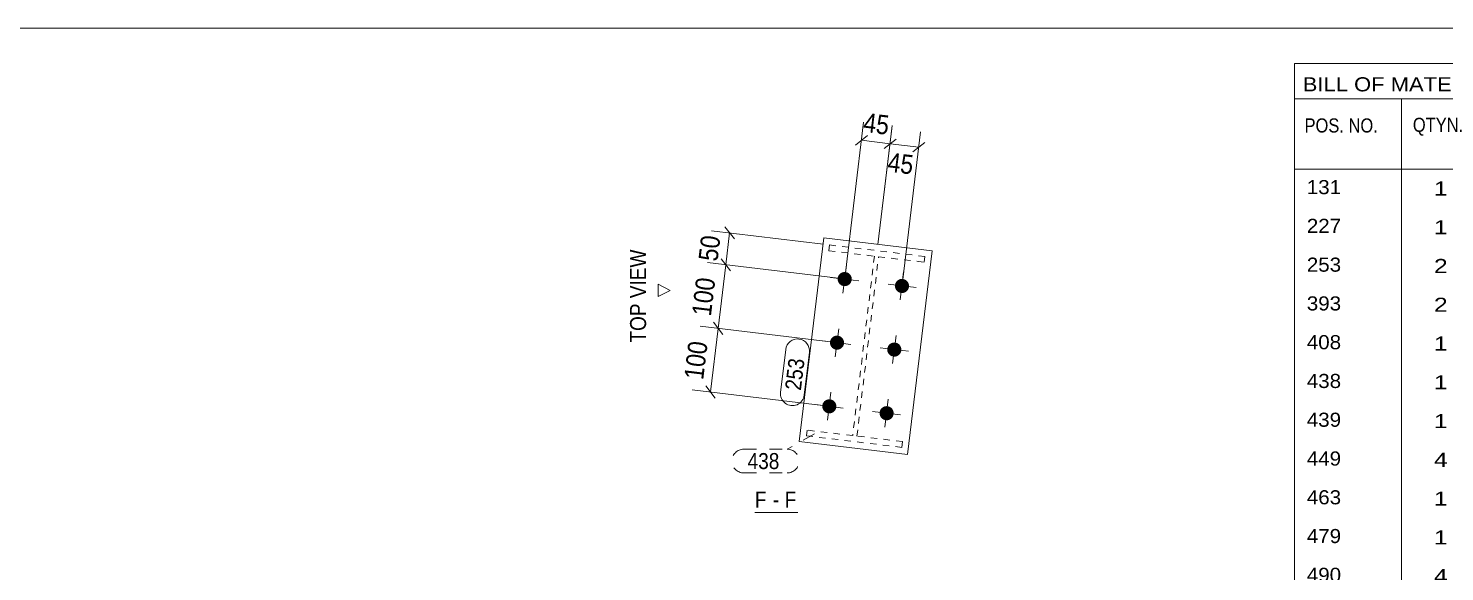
# Model space of a CAD drawing. Header units: millimetres. Extents: x 2 to 579, y 0 to 825.
# Drawn here: x 196.6 to 417.4, y 740.2 to 825 of the extents above; entities that cross this region are included whole.
import ezdxf

# ---------------------------------------------------------------- set-up
doc = ezdxf.new("R2010")
doc.units = ezdxf.units.MM
for name, pattern in [('XKITLINE00', [0]), ('XKITLINE01', [4, 1, -1, 1, -1]), ('XKITLINE02', [4, 2, -2]), ('XKITLINE03', [6, 3, -1, 1, -1])]:
    doc.linetypes.add(name, pattern=pattern)
for name, color, linetype, lineweight in [('Bolt', 3, 'Continuous', 0), ('Dimensions', 7, 'Continuous', 0), ('DrawingSheet', 5, 'Continuous', 0), ('OtherObjectType', 7, 'Continuous', 0), ('Part', 2, 'Continuous', 0), ('PartMark', 7, 'Continuous', 0)]:
    doc.layers.add(name, color=color, linetype=linetype, lineweight=lineweight)
doc.styles.add('ARIAL', font='ARIAL.TTF')
doc.styles.add('ARIAL_NARROW', font='ARIALN.TTF')

# ---------------------------------------------------------------- blocks, each defined once
blk = doc.blocks.new('*A94')
at = {"layer": 'Bolt'}
for points in [[(322.75, 786.03), (322.75, 786.06), (322.76, 786.08), (322.76, 786.11), (322.77, 786.13), (322.78, 786.16), (322.78, 786.19), (322.79, 786.21), (322.8, 786.24), (322.81, 786.26), (322.82, 786.29), (322.83, 786.31), (322.84, 786.34), (322.85, 786.36), (322.86, 786.39), (322.88, 786.41), (322.89, 786.43), (322.91, 786.46), (322.92, 786.48), (322.93, 786.5), (322.95, 786.52), (322.97, 786.54), (322.98, 786.57), (323, 786.59), (323.02, 786.61), (323.04, 786.63), (323.06, 786.65), (323.08, 786.66), (323.1, 786.68), (323.12, 786.7), (323.14, 786.72), (323.16, 786.74), (323.18, 786.75), (323.2, 786.77), (323.22, 786.78), (323.24, 786.8), (323.27, 786.81), (323.29, 786.83), (323.31, 786.84), (323.34, 786.85), (323.36, 786.86), (323.39, 786.87), (323.41, 786.89), (323.44, 786.9), (323.46, 786.9), (323.49, 786.91), (323.51, 786.92), (323.54, 786.93), (323.57, 786.94), (323.59, 786.94), (323.62, 786.95), (323.64, 786.95), (323.67, 786.96), (323.7, 786.96), (323.73, 786.96), (323.75, 786.97), (323.78, 786.97), (323.81, 786.97), (323.83, 786.97), (323.86, 786.97), (323.89, 786.97), (323.91, 786.97), (323.94, 786.96), (323.97, 786.96), (323.99, 786.96), (324.02, 786.95), (324.05, 786.95), (324.07, 786.94), (324.1, 786.94), (324.13, 786.93), (324.15, 786.92), (324.18, 786.92), (324.2, 786.91), (324.23, 786.9), (324.25, 786.89), (324.28, 786.88), (324.3, 786.87), (324.33, 786.85), (324.35, 786.84), (324.38, 786.83), (324.4, 786.81), (324.42, 786.8), (324.44, 786.79), (324.47, 786.77), (324.49, 786.76), (324.51, 786.74), (324.53, 786.72), (324.55, 786.7), (324.57, 786.69), (324.59, 786.67), (324.61, 786.65), (324.63, 786.63), (324.65, 786.61), (324.67, 786.59), (324.68, 786.57), (324.7, 786.55), (324.72, 786.53), (324.73, 786.51), (324.75, 786.48), (324.76, 786.46), (324.78, 786.44), (324.79, 786.41), (324.8, 786.39), (324.82, 786.37), (324.83, 786.34), (324.84, 786.32), (324.85, 786.29), (324.86, 786.27), (324.87, 786.24), (324.88, 786.22), (324.89, 786.19), (324.9, 786.17), (324.9, 786.14), (324.91, 786.11), (324.91, 786.09), (324.92, 786.06), (324.92, 786.03), (324.93, 786.01), (324.93, 785.98), (324.93, 785.95), (324.93, 785.93), (324.94, 785.9), (324.94, 785.87), (324.94, 785.85), (324.93, 785.82), (324.93, 785.79), (324.93, 785.77), (324.93, 785.74), (324.92, 785.71), (324.92, 785.68), (324.92, 785.66), (324.91, 785.63), (324.9, 785.61), (324.9, 785.58), (324.89, 785.55), (324.88, 785.53), (324.87, 785.5), (324.86, 785.48), (324.85, 785.45), (324.84, 785.43), (324.83, 785.4), (324.82, 785.38), (324.81, 785.35), (324.79, 785.33), (324.78, 785.31), (324.77, 785.28), (324.75, 785.26), (324.74, 785.24), (324.72, 785.22), (324.7, 785.2), (324.69, 785.17), (324.67, 785.15), (324.65, 785.13), (324.63, 785.11), (324.62, 785.09), (324.6, 785.08), (324.58, 785.06), (324.56, 785.04), (324.54, 785.02), (324.51, 785), (324.49, 784.99), (324.47, 784.97), (324.45, 784.96), (324.43, 784.94), (324.4, 784.93), (324.38, 784.91), (324.36, 784.9), (324.33, 784.89), (324.31, 784.88), (324.28, 784.87), (324.26, 784.85), (324.23, 784.84), (324.21, 784.84), (324.18, 784.83), (324.16, 784.82), (324.13, 784.81), (324.11, 784.8), (324.08, 784.8), (324.05, 784.79), (324.03, 784.79), (324, 784.78), (323.97, 784.78), (323.95, 784.78), (323.92, 784.77), (323.89, 784.77), (323.87, 784.77), (323.84, 784.77), (323.81, 784.77), (323.78, 784.77), (323.76, 784.77), (323.73, 784.77), (323.7, 784.78), (323.68, 784.78), (323.65, 784.79), (323.62, 784.79), (323.6, 784.8), (323.57, 784.8), (323.55, 784.81), (323.52, 784.82), (323.49, 784.82), (323.47, 784.83), (323.44, 784.84), (323.42, 784.85), (323.39, 784.86), (323.37, 784.87), (323.34, 784.89), (323.32, 784.9), (323.3, 784.91), (323.27, 784.92), (323.25, 784.94), (323.23, 784.95), (323.2, 784.97), (323.18, 784.98), (323.16, 785), (323.14, 785.02), (323.12, 785.04), (323.1, 785.05), (323.08, 785.07), (323.06, 785.09), (323.04, 785.11), (323.02, 785.13), (323, 785.15), (322.99, 785.17), (322.97, 785.19), (322.95, 785.21), (322.94, 785.23), (322.92, 785.26), (322.91, 785.28), (322.89, 785.3), (322.88, 785.33), (322.87, 785.35), (322.85, 785.37), (322.84, 785.4), (322.83, 785.42), (322.82, 785.45), (322.81, 785.47), (322.8, 785.5), (322.79, 785.52), (322.78, 785.55), (322.78, 785.57), (322.77, 785.6), (322.76, 785.63), (322.76, 785.65), (322.75, 785.68), (322.75, 785.71), (322.74, 785.73), (322.74, 785.76), (322.74, 785.79), (322.74, 785.81), (322.74, 785.84), (322.74, 785.87), (322.74, 785.89), (322.74, 785.92), (322.74, 785.95), (322.74, 785.97), (322.74, 786)], [(331.68, 784.95), (331.69, 784.98), (331.69, 785), (331.7, 785.03), (331.7, 785.06), (331.71, 785.08), (331.72, 785.11), (331.73, 785.13), (331.73, 785.16), (331.74, 785.19), (331.75, 785.21), (331.76, 785.24), (331.78, 785.26), (331.79, 785.28), (331.8, 785.31), (331.81, 785.33), (331.83, 785.36), (331.84, 785.38), (331.85, 785.4), (331.87, 785.42), (331.89, 785.44), (331.9, 785.47), (331.92, 785.49), (331.94, 785.51), (331.95, 785.53), (331.97, 785.55), (331.99, 785.57), (332.01, 785.59), (332.03, 785.61), (332.05, 785.62), (332.07, 785.64), (332.09, 785.66), (332.11, 785.67), (332.14, 785.69), (332.16, 785.71), (332.18, 785.72), (332.2, 785.73), (332.23, 785.75), (332.25, 785.76), (332.27, 785.77), (332.3, 785.79), (332.32, 785.8), (332.35, 785.81), (332.37, 785.82), (332.4, 785.83), (332.42, 785.84), (332.45, 785.84), (332.47, 785.85), (332.5, 785.86), (332.53, 785.86), (332.55, 785.87), (332.58, 785.88), (332.61, 785.88), (332.63, 785.88), (332.66, 785.89), (332.69, 785.89), (332.71, 785.89), (332.74, 785.89), (332.77, 785.89), (332.8, 785.89), (332.82, 785.89), (332.85, 785.89), (332.88, 785.89), (332.9, 785.88), (332.93, 785.88), (332.96, 785.88), (332.98, 785.87), (333.01, 785.87), (333.04, 785.86), (333.06, 785.85), (333.09, 785.85), (333.11, 785.84), (333.14, 785.83), (333.16, 785.82), (333.19, 785.81), (333.21, 785.8), (333.24, 785.79), (333.26, 785.78), (333.29, 785.76), (333.31, 785.75), (333.33, 785.74), (333.36, 785.72), (333.38, 785.71), (333.4, 785.69), (333.42, 785.68), (333.45, 785.66), (333.47, 785.64), (333.49, 785.63), (333.51, 785.61), (333.53, 785.59), (333.55, 785.57), (333.57, 785.55), (333.58, 785.53), (333.6, 785.51), (333.62, 785.49), (333.64, 785.47), (333.65, 785.45), (333.67, 785.43), (333.68, 785.41), (333.7, 785.38), (333.71, 785.36), (333.73, 785.34), (333.74, 785.31), (333.75, 785.29), (333.76, 785.27), (333.78, 785.24), (333.79, 785.22), (333.8, 785.19), (333.81, 785.17), (333.81, 785.14), (333.82, 785.11), (333.83, 785.09), (333.84, 785.06), (333.84, 785.04), (333.85, 785.01), (333.85, 784.98), (333.86, 784.96), (333.86, 784.93), (333.87, 784.9), (333.87, 784.88), (333.87, 784.85), (333.87, 784.82), (333.87, 784.79), (333.87, 784.77), (333.87, 784.74), (333.87, 784.71), (333.87, 784.69), (333.86, 784.66), (333.86, 784.63), (333.86, 784.61), (333.85, 784.58), (333.85, 784.55), (333.84, 784.53), (333.83, 784.5), (333.82, 784.48), (333.82, 784.45), (333.81, 784.42), (333.8, 784.4), (333.79, 784.37), (333.78, 784.35), (333.77, 784.32), (333.76, 784.3), (333.74, 784.28), (333.73, 784.25), (333.72, 784.23), (333.7, 784.21), (333.69, 784.18), (333.67, 784.16), (333.66, 784.14), (333.64, 784.12), (333.62, 784.1), (333.61, 784.08), (333.59, 784.06), (333.57, 784.04), (333.55, 784.02), (333.53, 784), (333.51, 783.98), (333.49, 783.96), (333.47, 783.94), (333.45, 783.93), (333.43, 783.91), (333.41, 783.89), (333.38, 783.88), (333.36, 783.86), (333.34, 783.85), (333.32, 783.84), (333.29, 783.82), (333.27, 783.81), (333.24, 783.8), (333.22, 783.79), (333.19, 783.78), (333.17, 783.77), (333.14, 783.76), (333.12, 783.75), (333.09, 783.74), (333.07, 783.73), (333.04, 783.73), (333.02, 783.72), (332.99, 783.71), (332.96, 783.71), (332.94, 783.7), (332.91, 783.7), (332.88, 783.7), (332.85, 783.7), (332.83, 783.69), (332.8, 783.69), (332.77, 783.69), (332.75, 783.69), (332.72, 783.69), (332.69, 783.69), (332.67, 783.7), (332.64, 783.7), (332.61, 783.7), (332.59, 783.71), (332.56, 783.71), (332.53, 783.72), (332.51, 783.72), (332.48, 783.73), (332.45, 783.74), (332.43, 783.75), (332.4, 783.76), (332.38, 783.76), (332.35, 783.77), (332.33, 783.79), (332.3, 783.8), (332.28, 783.81), (332.26, 783.82), (332.23, 783.83), (332.21, 783.85), (332.19, 783.86), (332.16, 783.88), (332.14, 783.89), (332.12, 783.91), (332.1, 783.92), (332.08, 783.94), (332.05, 783.96), (332.03, 783.98), (332.01, 783.99), (332, 784.01), (331.98, 784.03), (331.96, 784.05), (331.94, 784.07), (331.92, 784.09), (331.91, 784.11), (331.89, 784.13), (331.87, 784.16), (331.86, 784.18), (331.84, 784.2), (331.83, 784.22), (331.82, 784.25), (331.8, 784.27), (331.79, 784.29), (331.78, 784.32), (331.77, 784.34), (331.76, 784.37), (331.75, 784.39), (331.74, 784.42), (331.73, 784.44), (331.72, 784.47), (331.71, 784.5), (331.7, 784.52), (331.7, 784.55), (331.69, 784.57), (331.69, 784.6), (331.68, 784.63), (331.68, 784.65), (331.68, 784.68), (331.67, 784.71), (331.67, 784.74), (331.67, 784.76), (331.67, 784.79), (331.67, 784.82), (331.67, 784.84), (331.67, 784.87), (331.68, 784.9), (331.68, 784.92)], [(321.55, 776.1), (321.55, 776.13), (321.56, 776.15), (321.56, 776.18), (321.57, 776.21), (321.58, 776.23), (321.58, 776.26), (321.59, 776.28), (321.6, 776.31), (321.61, 776.34), (321.62, 776.36), (321.63, 776.39), (321.64, 776.41), (321.65, 776.43), (321.67, 776.46), (321.68, 776.48), (321.69, 776.5), (321.71, 776.53), (321.72, 776.55), (321.74, 776.57), (321.75, 776.59), (321.77, 776.62), (321.79, 776.64), (321.8, 776.66), (321.82, 776.68), (321.84, 776.7), (321.86, 776.72), (321.88, 776.74), (321.9, 776.76), (321.92, 776.77), (321.94, 776.79), (321.96, 776.81), (321.98, 776.82), (322, 776.84), (322.02, 776.85), (322.05, 776.87), (322.07, 776.88), (322.09, 776.9), (322.12, 776.91), (322.14, 776.92), (322.17, 776.94), (322.19, 776.95), (322.21, 776.96), (322.24, 776.97), (322.26, 776.98), (322.29, 776.99), (322.32, 776.99), (322.34, 777), (322.37, 777.01), (322.39, 777.01), (322.42, 777.02), (322.45, 777.03), (322.47, 777.03), (322.5, 777.03), (322.53, 777.04), (322.55, 777.04), (322.58, 777.04), (322.61, 777.04), (322.64, 777.04), (322.66, 777.04), (322.69, 777.04), (322.72, 777.04), (322.74, 777.04), (322.77, 777.03), (322.8, 777.03), (322.82, 777.03), (322.85, 777.02), (322.88, 777.02), (322.9, 777.01), (322.93, 777), (322.95, 777), (322.98, 776.99), (323.01, 776.98), (323.03, 776.97), (323.06, 776.96), (323.08, 776.95), (323.11, 776.94), (323.13, 776.93), (323.15, 776.91), (323.18, 776.9), (323.2, 776.89), (323.22, 776.87), (323.25, 776.86), (323.27, 776.84), (323.29, 776.83), (323.31, 776.81), (323.33, 776.79), (323.35, 776.78), (323.37, 776.76), (323.39, 776.74), (323.41, 776.72), (323.43, 776.7), (323.45, 776.68), (323.47, 776.66), (323.49, 776.64), (323.5, 776.62), (323.52, 776.6), (323.54, 776.58), (323.55, 776.56), (323.57, 776.53), (323.58, 776.51), (323.59, 776.49), (323.61, 776.46), (323.62, 776.44), (323.63, 776.41), (323.64, 776.39), (323.65, 776.37), (323.66, 776.34), (323.67, 776.32), (323.68, 776.29), (323.69, 776.26), (323.7, 776.24), (323.7, 776.21), (323.71, 776.19), (323.72, 776.16), (323.72, 776.13), (323.73, 776.11), (323.73, 776.08), (323.73, 776.05), (323.74, 776.03), (323.74, 776), (323.74, 775.97), (323.74, 775.94), (323.74, 775.92), (323.74, 775.89), (323.74, 775.86), (323.73, 775.84), (323.73, 775.81), (323.73, 775.78), (323.72, 775.76), (323.72, 775.73), (323.71, 775.7), (323.71, 775.68), (323.7, 775.65), (323.69, 775.63), (323.68, 775.6), (323.67, 775.57), (323.67, 775.55), (323.66, 775.52), (323.64, 775.5), (323.63, 775.47), (323.62, 775.45), (323.61, 775.43), (323.6, 775.4), (323.58, 775.38), (323.57, 775.36), (323.55, 775.33), (323.54, 775.31), (323.52, 775.29), (323.51, 775.27), (323.49, 775.25), (323.47, 775.23), (323.46, 775.21), (323.44, 775.19), (323.42, 775.17), (323.4, 775.15), (323.38, 775.13), (323.36, 775.11), (323.34, 775.09), (323.32, 775.08), (323.3, 775.06), (323.27, 775.04), (323.25, 775.03), (323.23, 775.01), (323.21, 775), (323.18, 774.99), (323.16, 774.97), (323.14, 774.96), (323.11, 774.95), (323.09, 774.94), (323.06, 774.93), (323.04, 774.92), (323.01, 774.91), (322.99, 774.9), (322.96, 774.89), (322.93, 774.88), (322.91, 774.88), (322.88, 774.87), (322.86, 774.86), (322.83, 774.86), (322.8, 774.85), (322.78, 774.85), (322.75, 774.85), (322.72, 774.85), (322.7, 774.84), (322.67, 774.84), (322.64, 774.84), (322.61, 774.84), (322.59, 774.84), (322.56, 774.84), (322.53, 774.85), (322.51, 774.85), (322.48, 774.85), (322.45, 774.86), (322.43, 774.86), (322.4, 774.87), (322.37, 774.87), (322.35, 774.88), (322.32, 774.89), (322.3, 774.9), (322.27, 774.91), (322.25, 774.91), (322.22, 774.92), (322.2, 774.94), (322.17, 774.95), (322.15, 774.96), (322.12, 774.97), (322.1, 774.98), (322.08, 775), (322.05, 775.01), (322.03, 775.03), (322.01, 775.04), (321.99, 775.06), (321.96, 775.07), (321.94, 775.09), (321.92, 775.11), (321.9, 775.12), (321.88, 775.14), (321.86, 775.16), (321.84, 775.18), (321.83, 775.2), (321.81, 775.22), (321.79, 775.24), (321.77, 775.26), (321.76, 775.28), (321.74, 775.31), (321.73, 775.33), (321.71, 775.35), (321.7, 775.37), (321.68, 775.4), (321.67, 775.42), (321.66, 775.44), (321.65, 775.47), (321.63, 775.49), (321.62, 775.52), (321.61, 775.54), (321.6, 775.57), (321.59, 775.59), (321.59, 775.62), (321.58, 775.65), (321.57, 775.67), (321.57, 775.7), (321.56, 775.72), (321.55, 775.75), (321.55, 775.78), (321.55, 775.8), (321.54, 775.83), (321.54, 775.86), (321.54, 775.89), (321.54, 775.91), (321.54, 775.94), (321.54, 775.97), (321.54, 775.99), (321.54, 776.02), (321.54, 776.05), (321.55, 776.07)], [(330.48, 775.02), (330.49, 775.05), (330.49, 775.08), (330.5, 775.1), (330.51, 775.13), (330.51, 775.15), (330.52, 775.18), (330.53, 775.21), (330.54, 775.23), (330.55, 775.26), (330.56, 775.28), (330.57, 775.31), (330.58, 775.33), (330.59, 775.36), (330.6, 775.38), (330.61, 775.4), (330.63, 775.43), (330.64, 775.45), (330.66, 775.47), (330.67, 775.5), (330.69, 775.52), (330.7, 775.54), (330.72, 775.56), (330.74, 775.58), (330.76, 775.6), (330.77, 775.62), (330.79, 775.64), (330.81, 775.66), (330.83, 775.68), (330.85, 775.7), (330.87, 775.71), (330.89, 775.73), (330.92, 775.75), (330.94, 775.76), (330.96, 775.78), (330.98, 775.79), (331.01, 775.81), (331.03, 775.82), (331.05, 775.83), (331.08, 775.85), (331.1, 775.86), (331.13, 775.87), (331.15, 775.88), (331.17, 775.89), (331.2, 775.9), (331.23, 775.91), (331.25, 775.92), (331.28, 775.92), (331.3, 775.93), (331.33, 775.94), (331.36, 775.94), (331.38, 775.95), (331.41, 775.95), (331.44, 775.96), (331.46, 775.96), (331.49, 775.96), (331.52, 775.96), (331.54, 775.96), (331.57, 775.96), (331.6, 775.96), (331.62, 775.96), (331.65, 775.96), (331.68, 775.96), (331.71, 775.96), (331.73, 775.95), (331.76, 775.95), (331.79, 775.94), (331.81, 775.94), (331.84, 775.93), (331.86, 775.92), (331.89, 775.92), (331.92, 775.91), (331.94, 775.9), (331.97, 775.89), (331.99, 775.88), (332.02, 775.87), (332.04, 775.86), (332.07, 775.85), (332.09, 775.84), (332.11, 775.82), (332.14, 775.81), (332.16, 775.79), (332.18, 775.78), (332.2, 775.77), (332.23, 775.75), (332.25, 775.73), (332.27, 775.72), (332.29, 775.7), (332.31, 775.68), (332.33, 775.66), (332.35, 775.64), (332.37, 775.62), (332.39, 775.6), (332.4, 775.58), (332.42, 775.56), (332.44, 775.54), (332.46, 775.52), (332.47, 775.5), (332.49, 775.48), (332.5, 775.45), (332.52, 775.43), (332.53, 775.41), (332.54, 775.39), (332.55, 775.36), (332.57, 775.34), (332.58, 775.31), (332.59, 775.29), (332.6, 775.26), (332.61, 775.24), (332.62, 775.21), (332.63, 775.19), (332.63, 775.16), (332.64, 775.13), (332.65, 775.11), (332.65, 775.08), (332.66, 775.05), (332.66, 775.03), (332.66, 775), (332.67, 774.97), (332.67, 774.95), (332.67, 774.92), (332.67, 774.89), (332.67, 774.87), (332.67, 774.84), (332.67, 774.81), (332.67, 774.79), (332.67, 774.76), (332.67, 774.73), (332.66, 774.71), (332.66, 774.68), (332.65, 774.65), (332.65, 774.63), (332.64, 774.6), (332.63, 774.57), (332.63, 774.55), (332.62, 774.52), (332.61, 774.5), (332.6, 774.47), (332.59, 774.45), (332.58, 774.42), (332.57, 774.4), (332.56, 774.37), (332.54, 774.35), (332.53, 774.32), (332.52, 774.3), (332.5, 774.28), (332.49, 774.26), (332.47, 774.23), (332.46, 774.21), (332.44, 774.19), (332.43, 774.17), (332.41, 774.15), (332.39, 774.13), (332.37, 774.11), (332.35, 774.09), (332.33, 774.07), (332.31, 774.05), (332.29, 774.03), (332.27, 774.02), (332.25, 774), (332.23, 773.98), (332.21, 773.97), (332.19, 773.95), (332.16, 773.94), (332.14, 773.92), (332.12, 773.91), (332.09, 773.9), (332.07, 773.88), (332.05, 773.87), (332.02, 773.86), (332, 773.85), (331.97, 773.84), (331.95, 773.83), (331.92, 773.82), (331.9, 773.81), (331.87, 773.8), (331.84, 773.8), (331.82, 773.79), (331.79, 773.79), (331.76, 773.78), (331.74, 773.78), (331.71, 773.77), (331.68, 773.77), (331.66, 773.77), (331.63, 773.77), (331.6, 773.76), (331.58, 773.76), (331.55, 773.76), (331.52, 773.77), (331.5, 773.77), (331.47, 773.77), (331.44, 773.77), (331.41, 773.78), (331.39, 773.78), (331.36, 773.78), (331.34, 773.79), (331.31, 773.8), (331.28, 773.8), (331.26, 773.81), (331.23, 773.82), (331.21, 773.83), (331.18, 773.84), (331.16, 773.85), (331.13, 773.86), (331.11, 773.87), (331.08, 773.88), (331.06, 773.89), (331.03, 773.91), (331.01, 773.92), (330.99, 773.93), (330.96, 773.95), (330.94, 773.96), (330.92, 773.98), (330.9, 774), (330.88, 774.01), (330.86, 774.03), (330.84, 774.05), (330.82, 774.07), (330.8, 774.08), (330.78, 774.1), (330.76, 774.12), (330.74, 774.14), (330.73, 774.16), (330.71, 774.18), (330.69, 774.21), (330.68, 774.23), (330.66, 774.25), (330.65, 774.27), (330.63, 774.3), (330.62, 774.32), (330.6, 774.34), (330.59, 774.37), (330.58, 774.39), (330.57, 774.42), (330.56, 774.44), (330.55, 774.47), (330.54, 774.49), (330.53, 774.52), (330.52, 774.54), (330.51, 774.57), (330.51, 774.59), (330.5, 774.62), (330.5, 774.65), (330.49, 774.67), (330.49, 774.7), (330.48, 774.73), (330.48, 774.75), (330.48, 774.78), (330.47, 774.81), (330.47, 774.83), (330.47, 774.86), (330.47, 774.89), (330.47, 774.92), (330.48, 774.94), (330.48, 774.97), (330.48, 775)], [(320.35, 766.17), (320.36, 766.2), (320.36, 766.23), (320.37, 766.25), (320.37, 766.28), (320.38, 766.3), (320.39, 766.33), (320.4, 766.36), (320.4, 766.38), (320.41, 766.41), (320.42, 766.43), (320.43, 766.46), (320.44, 766.48), (320.46, 766.51), (320.47, 766.53), (320.48, 766.55), (320.5, 766.58), (320.51, 766.6), (320.52, 766.62), (320.54, 766.64), (320.56, 766.67), (320.57, 766.69), (320.59, 766.71), (320.61, 766.73), (320.62, 766.75), (320.64, 766.77), (320.66, 766.79), (320.68, 766.81), (320.7, 766.83), (320.72, 766.84), (320.74, 766.86), (320.76, 766.88), (320.78, 766.9), (320.8, 766.91), (320.83, 766.93), (320.85, 766.94), (320.87, 766.96), (320.9, 766.97), (320.92, 766.98), (320.94, 767), (320.97, 767.01), (320.99, 767.02), (321.02, 767.03), (321.04, 767.04), (321.07, 767.05), (321.09, 767.06), (321.12, 767.07), (321.14, 767.07), (321.17, 767.08), (321.2, 767.09), (321.22, 767.09), (321.25, 767.1), (321.28, 767.1), (321.3, 767.11), (321.33, 767.11), (321.36, 767.11), (321.38, 767.11), (321.41, 767.11), (321.44, 767.11), (321.46, 767.11), (321.49, 767.11), (321.52, 767.11), (321.55, 767.11), (321.57, 767.11), (321.6, 767.1), (321.63, 767.1), (321.65, 767.09), (321.68, 767.09), (321.71, 767.08), (321.73, 767.07), (321.76, 767.07), (321.78, 767.06), (321.81, 767.05), (321.83, 767.04), (321.86, 767.03), (321.88, 767.02), (321.91, 767.01), (321.93, 767), (321.96, 766.99), (321.98, 766.97), (322, 766.96), (322.03, 766.94), (322.05, 766.93), (322.07, 766.91), (322.09, 766.9), (322.12, 766.88), (322.14, 766.87), (322.16, 766.85), (322.18, 766.83), (322.2, 766.81), (322.22, 766.79), (322.24, 766.77), (322.25, 766.75), (322.27, 766.73), (322.29, 766.71), (322.31, 766.69), (322.32, 766.67), (322.34, 766.65), (322.35, 766.63), (322.37, 766.6), (322.38, 766.58), (322.4, 766.56), (322.41, 766.54), (322.42, 766.51), (322.43, 766.49), (322.45, 766.46), (322.46, 766.44), (322.47, 766.41), (322.48, 766.39), (322.48, 766.36), (322.49, 766.34), (322.5, 766.31), (322.51, 766.28), (322.51, 766.26), (322.52, 766.23), (322.52, 766.2), (322.53, 766.18), (322.53, 766.15), (322.54, 766.12), (322.54, 766.1), (322.54, 766.07), (322.54, 766.04), (322.54, 766.02), (322.54, 765.99), (322.54, 765.96), (322.54, 765.94), (322.54, 765.91), (322.53, 765.88), (322.53, 765.86), (322.52, 765.83), (322.52, 765.8), (322.51, 765.78), (322.51, 765.75), (322.5, 765.72), (322.49, 765.7), (322.49, 765.67), (322.48, 765.65), (322.47, 765.62), (322.46, 765.6), (322.45, 765.57), (322.44, 765.55), (322.42, 765.52), (322.41, 765.5), (322.4, 765.47), (322.39, 765.45), (322.37, 765.43), (322.36, 765.41), (322.34, 765.38), (322.33, 765.36), (322.31, 765.34), (322.29, 765.32), (322.28, 765.3), (322.26, 765.28), (322.24, 765.26), (322.22, 765.24), (322.2, 765.22), (322.18, 765.2), (322.16, 765.18), (322.14, 765.17), (322.12, 765.15), (322.1, 765.13), (322.08, 765.12), (322.05, 765.1), (322.03, 765.09), (322.01, 765.07), (321.99, 765.06), (321.96, 765.05), (321.94, 765.03), (321.91, 765.02), (321.89, 765.01), (321.86, 765), (321.84, 764.99), (321.81, 764.98), (321.79, 764.97), (321.76, 764.96), (321.74, 764.95), (321.71, 764.95), (321.68, 764.94), (321.66, 764.94), (321.63, 764.93), (321.6, 764.93), (321.58, 764.92), (321.55, 764.92), (321.52, 764.92), (321.5, 764.92), (321.47, 764.91), (321.44, 764.91), (321.42, 764.91), (321.39, 764.92), (321.36, 764.92), (321.34, 764.92), (321.31, 764.92), (321.28, 764.93), (321.26, 764.93), (321.23, 764.93), (321.2, 764.94), (321.18, 764.95), (321.15, 764.95), (321.12, 764.96), (321.1, 764.97), (321.07, 764.98), (321.05, 764.99), (321.02, 765), (321, 765.01), (320.97, 765.02), (320.95, 765.03), (320.92, 765.04), (320.9, 765.06), (320.88, 765.07), (320.85, 765.08), (320.83, 765.1), (320.81, 765.11), (320.79, 765.13), (320.77, 765.14), (320.75, 765.16), (320.72, 765.18), (320.7, 765.2), (320.68, 765.22), (320.66, 765.23), (320.65, 765.25), (320.63, 765.27), (320.61, 765.29), (320.59, 765.31), (320.58, 765.33), (320.56, 765.36), (320.54, 765.38), (320.53, 765.4), (320.51, 765.42), (320.5, 765.45), (320.48, 765.47), (320.47, 765.49), (320.46, 765.52), (320.45, 765.54), (320.44, 765.57), (320.43, 765.59), (320.42, 765.62), (320.41, 765.64), (320.4, 765.67), (320.39, 765.69), (320.38, 765.72), (320.37, 765.74), (320.37, 765.77), (320.36, 765.8), (320.36, 765.82), (320.35, 765.85), (320.35, 765.88), (320.35, 765.9), (320.34, 765.93), (320.34, 765.96), (320.34, 765.98), (320.34, 766.01), (320.34, 766.04), (320.34, 766.06), (320.34, 766.09), (320.35, 766.12), (320.35, 766.15)], [(329.29, 765.09), (329.29, 765.12), (329.3, 765.15), (329.3, 765.17), (329.31, 765.2), (329.31, 765.23), (329.32, 765.25), (329.33, 765.28), (329.34, 765.3), (329.35, 765.33), (329.36, 765.35), (329.37, 765.38), (329.38, 765.4), (329.39, 765.43), (329.4, 765.45), (329.42, 765.48), (329.43, 765.5), (329.44, 765.52), (329.46, 765.54), (329.47, 765.57), (329.49, 765.59), (329.51, 765.61), (329.52, 765.63), (329.54, 765.65), (329.56, 765.67), (329.58, 765.69), (329.6, 765.71), (329.62, 765.73), (329.63, 765.75), (329.66, 765.77), (329.68, 765.78), (329.7, 765.8), (329.72, 765.82), (329.74, 765.83), (329.76, 765.85), (329.78, 765.86), (329.81, 765.88), (329.83, 765.89), (329.85, 765.9), (329.88, 765.92), (329.9, 765.93), (329.93, 765.94), (329.95, 765.95), (329.98, 765.96), (330, 765.97), (330.03, 765.98), (330.05, 765.99), (330.08, 766), (330.11, 766), (330.13, 766.01), (330.16, 766.01), (330.18, 766.02), (330.21, 766.02), (330.24, 766.03), (330.27, 766.03), (330.29, 766.03), (330.32, 766.03), (330.35, 766.04), (330.37, 766.04), (330.4, 766.04), (330.43, 766.03), (330.45, 766.03), (330.48, 766.03), (330.51, 766.03), (330.53, 766.02), (330.56, 766.02), (330.59, 766.02), (330.61, 766.01), (330.64, 766), (330.67, 766), (330.69, 765.99), (330.72, 765.98), (330.74, 765.97), (330.77, 765.96), (330.79, 765.95), (330.82, 765.94), (330.84, 765.93), (330.87, 765.92), (330.89, 765.91), (330.92, 765.89), (330.94, 765.88), (330.96, 765.87), (330.98, 765.85), (331.01, 765.84), (331.03, 765.82), (331.05, 765.8), (331.07, 765.79), (331.09, 765.77), (331.11, 765.75), (331.13, 765.73), (331.15, 765.72), (331.17, 765.7), (331.19, 765.68), (331.21, 765.66), (331.22, 765.64), (331.24, 765.62), (331.26, 765.59), (331.27, 765.57), (331.29, 765.55), (331.3, 765.53), (331.32, 765.5), (331.33, 765.48), (331.34, 765.46), (331.36, 765.43), (331.37, 765.41), (331.38, 765.38), (331.39, 765.36), (331.4, 765.33), (331.41, 765.31), (331.42, 765.28), (331.43, 765.26), (331.44, 765.23), (331.44, 765.21), (331.45, 765.18), (331.45, 765.15), (331.46, 765.13), (331.46, 765.1), (331.47, 765.07), (331.47, 765.05), (331.47, 765.02), (331.47, 764.99), (331.48, 764.97), (331.48, 764.94), (331.48, 764.91), (331.47, 764.88), (331.47, 764.86), (331.47, 764.83), (331.47, 764.8), (331.46, 764.78), (331.46, 764.75), (331.46, 764.72), (331.45, 764.7), (331.44, 764.67), (331.44, 764.65), (331.43, 764.62), (331.42, 764.59), (331.41, 764.57), (331.4, 764.54), (331.39, 764.52), (331.38, 764.49), (331.37, 764.47), (331.36, 764.44), (331.35, 764.42), (331.33, 764.4), (331.32, 764.37), (331.31, 764.35), (331.29, 764.33), (331.28, 764.31), (331.26, 764.28), (331.24, 764.26), (331.23, 764.24), (331.21, 764.22), (331.19, 764.2), (331.17, 764.18), (331.16, 764.16), (331.14, 764.14), (331.12, 764.12), (331.1, 764.1), (331.08, 764.09), (331.05, 764.07), (331.03, 764.05), (331.01, 764.04), (330.99, 764.02), (330.97, 764.01), (330.94, 763.99), (330.92, 763.98), (330.9, 763.97), (330.87, 763.95), (330.85, 763.94), (330.82, 763.93), (330.8, 763.92), (330.77, 763.91), (330.75, 763.9), (330.72, 763.89), (330.7, 763.88), (330.67, 763.88), (330.65, 763.87), (330.62, 763.86), (330.59, 763.86), (330.57, 763.85), (330.54, 763.85), (330.51, 763.84), (330.49, 763.84), (330.46, 763.84), (330.43, 763.84), (330.41, 763.84), (330.38, 763.84), (330.35, 763.84), (330.32, 763.84), (330.3, 763.84), (330.27, 763.84), (330.24, 763.84), (330.22, 763.85), (330.19, 763.85), (330.16, 763.86), (330.14, 763.86), (330.11, 763.87), (330.09, 763.88), (330.06, 763.88), (330.03, 763.89), (330.01, 763.9), (329.98, 763.91), (329.96, 763.92), (329.93, 763.93), (329.91, 763.94), (329.88, 763.95), (329.86, 763.96), (329.84, 763.98), (329.81, 763.99), (329.79, 764.01), (329.77, 764.02), (329.74, 764.03), (329.72, 764.05), (329.7, 764.07), (329.68, 764.08), (329.66, 764.1), (329.64, 764.12), (329.62, 764.14), (329.6, 764.16), (329.58, 764.18), (329.56, 764.2), (329.54, 764.22), (329.53, 764.24), (329.51, 764.26), (329.49, 764.28), (329.48, 764.3), (329.46, 764.32), (329.45, 764.35), (329.43, 764.37), (329.42, 764.39), (329.41, 764.41), (329.39, 764.44), (329.38, 764.46), (329.37, 764.49), (329.36, 764.51), (329.35, 764.54), (329.34, 764.56), (329.33, 764.59), (329.32, 764.61), (329.32, 764.64), (329.31, 764.67), (329.3, 764.69), (329.3, 764.72), (329.29, 764.75), (329.29, 764.77), (329.28, 764.8), (329.28, 764.83), (329.28, 764.85), (329.28, 764.88), (329.28, 764.91), (329.28, 764.93), (329.28, 764.96), (329.28, 764.99), (329.28, 765.01), (329.28, 765.04), (329.28, 765.07)]]:
    blk.add_hatch(color=3, dxfattribs=at).paths.add_polyline_path(points, flags=17)
at = {"layer": 'Bolt', "color": 3, "linetype": 'XKITLINE00', "lineweight": 0}
for p, q in [((323.57, 783.69), (324.1, 788.05)), ((332.51, 782.61), (333.03, 786.98)), ((321.65, 786.13), (326.02, 785.61)), ((330.59, 785.06), (334.96, 784.53)), ((322.37, 773.76), (322.9, 778.13)), ((320.45, 776.21), (324.82, 775.68)), ((329.39, 775.13), (333.76, 774.6)), ((331.31, 772.68), (331.84, 777.05)), ((321.18, 763.83), (321.7, 768.2)), ((330.11, 762.75), (330.64, 767.12)), ((319.26, 766.28), (323.62, 765.75)), ((328.19, 765.2), (332.56, 764.67))]:
    blk.add_line(p, q, dxfattribs=at)
blk = doc.blocks.new('*A95')
at = {"layer": 'Part', "color": 7, "linetype": 'XKITLINE01', "lineweight": 0}
for p, q in [((321.46, 791.19), (321.35, 790.3)), ((336.35, 789.4), (321.46, 791.19)), ((321.35, 790.3), (328.47, 789.44)), ((328.47, 789.44), (325.09, 761.44)), ((325.74, 761.37), (329.12, 789.36)), ((329.12, 789.36), (336.24, 788.5)), ((336.24, 788.5), (336.35, 789.4)), ((317.97, 762.3), (317.86, 761.41)), ((325.09, 761.44), (317.97, 762.3)), ((317.86, 761.41), (332.76, 759.61)), ((332.86, 760.51), (325.74, 761.37)), ((332.76, 759.61), (332.86, 760.51))]:
    blk.add_line(p, q, dxfattribs=at)
at = {"layer": 'Part', "color": 7, "linetype": 'XKITLINE03', "lineweight": 0}
blk.add_line((327.11, 775.4), (327.11, 775.4), dxfattribs=at)
blk = doc.blocks.new('*A96')
at = {"layer": 'Part', "color": 2, "linetype": 'XKITLINE00', "lineweight": 0}
for p, q in [((316.75, 760.54), (320.58, 792.31)), ((320.58, 792.31), (337.46, 790.27)), ((333.63, 758.5), (337.46, 790.27)), ((316.75, 760.54), (333.63, 758.5))]:
    blk.add_line(p, q, dxfattribs=at)
blk = doc.blocks.new('*A97')
at = {"layer": 'DrawingSheet', "color": 5, "linetype": 'XKITLINE00', "lineweight": 0}
blk.add_line((579, 825), (5, 825), dxfattribs=at)
blk = doc.blocks.new('*A103')
at = {"layer": 'OtherObjectType', "color": 7, "linetype": 'XKITLINE00', "lineweight": 0}
for p, q in [((393.98, 819.5), (569.98, 819.5)), ((393.98, 819.5), (393.98, 808.5)), ((436.26, 819.42), (436.26, 813.87)), ((494.85, 814), (494.85, 819.5)), ((537.43, 813.96), (537.43, 819.42)), ((569.98, 814), (569.98, 819.5)), ((393.98, 814), (569.98, 814)), ((410.64, 814), (410.64, 803)), ((422.4, 813.98), (422.4, 803.03)), ((454.12, 813.99), (454.13, 803)), ((471.78, 813.98), (471.78, 803)), ((494.85, 813.98), (494.85, 803)), ((521.43, 814), (521.43, 803)), ((552.42, 814), (552.42, 803)), ((569.98, 814), (569.98, 808.5)), ((393.98, 808.5), (393.98, 803)), ((521.45, 808.52), (552.45, 808.52)), ((537.28, 808.52), (537.28, 803)), ((569.98, 808.5), (569.98, 803)), ((393.98, 803), (569.98, 803)), ((393.98, 803), (393.98, 796.95)), ((410.63, 803), (410.63, 796.95)), ((422.44, 802.99), (422.44, 796.95)), ((454.12, 803), (454.11, 796.95)), ((471.79, 803), (471.79, 796.95)), ((494.87, 803), (494.87, 796.95)), ((521.44, 803), (521.44, 796.95)), ((537.33, 802.95), (537.33, 796.95)), ((552.43, 803), (552.43, 796.95)), ((569.98, 803), (569.98, 796.95)), ((393.98, 796.95), (393.98, 790.9)), ((410.63, 796.95), (410.63, 790.9)), ((422.44, 796.94), (422.44, 790.9)), ((454.12, 796.95), (454.11, 790.9)), ((471.79, 796.95), (471.79, 790.9)), ((494.87, 796.95), (494.87, 790.9)), ((521.44, 796.95), (521.44, 790.9)), ((537.33, 796.9), (537.33, 790.9)), ((552.43, 796.95), (552.43, 790.9)), ((569.98, 796.95), (569.98, 790.9)), ((393.98, 790.9), (393.98, 784.85)), ((410.63, 790.9), (410.63, 784.85)), ((422.44, 790.89), (422.44, 784.85)), ((454.12, 790.9), (454.11, 784.85)), ((471.79, 790.9), (471.79, 784.85)), ((494.87, 790.9), (494.87, 784.85)), ((521.44, 790.9), (521.44, 784.85)), ((537.33, 790.85), (537.33, 784.85)), ((552.43, 790.9), (552.43, 784.85)), ((569.98, 790.9), (569.98, 784.85)), ((393.98, 784.85), (393.98, 778.8)), ((410.63, 784.85), (410.63, 778.8)), ((422.44, 784.84), (422.44, 778.8)), ((454.12, 784.85), (454.11, 778.8)), ((471.79, 784.85), (471.79, 778.8)), ((494.87, 784.85), (494.87, 778.8)), ((521.44, 784.85), (521.44, 778.8)), ((537.33, 784.8), (537.33, 778.8)), ((552.43, 784.85), (552.43, 778.8)), ((569.98, 784.85), (569.98, 778.8)), ((393.98, 778.8), (393.98, 772.75)), ((410.63, 778.8), (410.63, 772.75)), ((422.44, 778.79), (422.44, 772.75)), ((454.12, 778.8), (454.11, 772.75)), ((471.79, 778.8), (471.79, 772.75)), ((494.87, 778.8), (494.87, 772.75)), ((521.44, 778.8), (521.44, 772.75)), ((537.33, 778.75), (537.33, 772.75)), ((552.43, 778.8), (552.43, 772.75)), ((569.98, 778.8), (569.98, 772.75)), ((393.98, 772.75), (393.98, 766.7)), ((410.63, 772.75), (410.63, 766.7)), ((422.44, 772.74), (422.44, 766.7)), ((454.12, 772.75), (454.11, 766.7)), ((471.79, 772.75), (471.79, 766.7)), ((494.87, 772.75), (494.87, 766.7)), ((521.44, 772.75), (521.44, 766.7)), ((537.33, 772.7), (537.33, 766.7)), ((552.43, 772.75), (552.43, 766.7)), ((569.98, 772.75), (569.98, 766.7)), ((393.98, 766.7), (393.98, 760.65)), ((410.63, 766.7), (410.63, 760.65)), ((422.44, 766.69), (422.44, 760.65)), ((454.12, 766.7), (454.11, 760.65)), ((471.79, 766.7), (471.79, 760.65)), ((494.87, 766.7), (494.87, 760.65)), ((521.44, 766.7), (521.44, 760.65)), ((537.33, 766.65), (537.33, 760.65)), ((552.43, 766.7), (552.43, 760.65)), ((569.98, 766.7), (569.98, 760.65)), ((393.98, 760.65), (393.98, 754.6)), ((410.63, 760.65), (410.63, 754.6)), ((422.44, 760.64), (422.44, 754.6)), ((454.12, 760.65), (454.11, 754.6)), ((471.79, 760.65), (471.79, 754.6)), ((494.87, 760.65), (494.87, 754.6)), ((521.44, 760.65), (521.44, 754.6)), ((537.33, 760.6), (537.33, 754.6)), ((552.43, 760.65), (552.43, 754.6)), ((569.98, 760.65), (569.98, 754.6)), ((393.98, 754.6), (393.98, 748.55)), ((410.63, 754.6), (410.63, 748.55)), ((422.44, 754.59), (422.44, 748.55)), ((454.12, 754.6), (454.11, 748.55)), ((471.79, 754.6), (471.79, 748.55)), ((494.87, 754.6), (494.87, 748.55)), ((521.44, 754.6), (521.44, 748.55)), ((537.33, 754.55), (537.33, 748.55)), ((552.43, 754.6), (552.43, 748.55)), ((569.98, 754.6), (569.98, 748.55)), ((393.98, 748.55), (393.98, 742.5)), ((410.63, 748.55), (410.63, 742.5)), ((422.44, 748.54), (422.44, 742.5)), ((454.12, 748.55), (454.11, 742.5)), ((471.79, 748.55), (471.79, 742.5)), ((494.87, 748.55), (494.87, 742.5)), ((521.44, 748.55), (521.44, 742.5)), ((537.33, 748.5), (537.33, 742.5)), ((552.43, 748.55), (552.43, 742.5)), ((569.98, 748.55), (569.98, 742.5)), ((393.98, 742.5), (393.98, 736.45)), ((410.63, 742.5), (410.63, 736.45)), ((422.44, 742.49), (422.44, 736.45)), ((454.12, 742.5), (454.11, 736.45)), ((471.79, 742.5), (471.79, 736.45)), ((494.87, 742.5), (494.87, 736.45)), ((521.44, 742.5), (521.44, 736.45)), ((537.33, 742.45), (537.33, 736.45)), ((552.43, 742.5), (552.43, 736.45)), ((569.98, 742.5), (569.98, 736.45)), ((393.98, 736.45), (393.98, 730.4)), ((410.63, 736.45), (410.63, 730.4)), ((422.44, 736.44), (422.44, 730.4)), ((454.12, 736.45), (454.11, 730.4)), ((471.79, 736.45), (471.79, 730.4)), ((494.87, 736.45), (494.87, 730.4)), ((521.44, 736.45), (521.44, 730.4)), ((537.33, 736.4), (537.33, 730.4)), ((552.43, 736.45), (552.43, 730.4)), ((569.98, 736.45), (569.98, 730.4)), ((393.98, 730.4), (393.98, 724.35)), ((410.63, 730.4), (410.63, 724.35)), ((422.44, 730.39), (422.44, 724.35)), ((454.12, 730.4), (454.11, 724.35)), ((471.79, 730.4), (471.79, 724.35)), ((494.87, 730.4), (494.87, 724.35)), ((521.44, 730.4), (521.44, 724.35)), ((537.33, 730.35), (537.33, 724.35)), ((552.43, 730.4), (552.43, 724.35)), ((569.98, 730.4), (569.98, 724.35)), ((393.98, 724.35), (393.98, 718.3)), ((410.63, 724.35), (410.63, 718.3)), ((422.44, 724.34), (422.44, 718.3)), ((454.12, 724.35), (454.11, 718.3)), ((471.79, 724.35), (471.79, 718.3)), ((494.87, 724.35), (494.87, 718.3)), ((521.44, 724.35), (521.44, 718.3)), ((552.43, 724.35), (552.43, 718.3)), ((569.98, 724.35), (569.98, 718.3)), ((537.33, 724.3), (537.33, 718.3)), ((393.98, 718.3), (393.98, 712.25)), ((410.63, 718.3), (410.63, 712.25)), ((422.44, 718.29), (422.44, 712.25)), ((454.12, 718.3), (454.11, 712.25)), ((471.79, 718.3), (471.79, 712.25)), ((494.87, 718.3), (494.87, 712.25)), ((521.44, 718.3), (521.44, 712.25)), ((537.33, 718.25), (537.33, 712.25)), ((552.43, 718.3), (552.43, 712.25)), ((569.98, 718.3), (569.98, 712.25)), ((393.98, 712.25), (569.98, 712.25)), ((393.98, 712.25), (393.98, 706.75)), ((521.44, 712.25), (521.44, 706.75)), ((569.98, 712.25), (569.98, 706.75)), ((393.98, 706.75), (569.98, 706.75))]:
    blk.add_line(p, q, dxfattribs=at)
at = {"layer": 'OtherObjectType', "color": 7, "style": 'ARIAL_NARROW'}
for s, height, width, p in [('BILL OF MATERIALS', 2.2, 1.36, (395.25, 815.16)), ('ASSEMBLY POS.', 2.2, 1.36, (437.3, 815.5)), ('2-C24', 2.2, 1.525501, (470.23, 815.46)), ('No. Required', 2.2, 1.36, (496.39, 815.72)), ('1', 2.2, 1.525501, (521.75, 815.72)), ('POS. NO.', 2.2, 1.02, (538.63, 815.79)), ('131', 2.2, 1.270501, (554.4, 815.69)), ('LENGTH', 2.2, 1.275, (455.54, 810.49)), ('Material', 2.2, 1.445, (476.81, 810.41)), ('POS. NO.', 2.2, 1.02, (395.53, 808.74)), ('QTYN.', 2.2, 1.02, (412.42, 808.84)), ('Profile', 2.2, 1.445, (431.26, 809.25)), ('UNIT', 2.2, 1.445, (502.52, 810.4)), ('weight  (kg)', 1.98, 1.19, (529.11, 810.39)), ('(mm)', 2.2, 1.275, (458.26, 806.86)), ('weight kg/m', 1.98, 1.19, (499.69, 806.4)), ('NOTE', 2.2, 1.445, (556.44, 807.99)), ('QTY.', 1.98, 1.19, (525.68, 805.03)), ('TOTAL', 1.98, 1.19, (539.9, 804.91)), ('131', 2.2, 1.270501, (395.89, 799.12)), ('1', 2.2, 1.525501, (415.71, 798.91)), ('IPE350-J', 1.98, 1.355501, (423.56, 799.04)), ('8172.8', 2.2, 1.355501, (455.59, 799.01)), ('S235JR', 2.2, 1.355501, (473.81, 799.05)), ('49.40', 2.2, 1.525501, (496.62, 798.99)), ('403.73', 2.2, 1.525501, (522.57, 799.07)), ('403.73', 2.2, 1.525501, (538.08, 798.94)), ('227', 2.2, 1.270501, (395.89, 793.07)), ('1', 2.2, 1.525501, (415.71, 792.86)), ('PL20*240', 1.98, 1.355501, (423.56, 792.99)), ('380.0', 2.2, 1.355501, (455.59, 792.96)), ('S235JR', 2.2, 1.355501, (473.81, 793)), ('14.32', 2.2, 1.525501, (496.62, 792.94)), ('14.32', 2.2, 1.525501, (522.57, 793.02)), ('14.32', 2.2, 1.525501, (538.08, 792.89)), ('253', 2.2, 1.270501, (395.89, 787.02)), ('2', 2.2, 1.525501, (415.71, 786.81)), ('PL15*170', 1.98, 1.355501, (423.56, 786.94)), ('320.0', 2.2, 1.355501, (455.59, 786.91)), ('S235JR', 2.2, 1.355501, (473.81, 786.95)), ('6.41', 2.2, 1.525501, (496.62, 786.89)), ('6.41', 2.2, 1.525501, (522.57, 786.97)), ('12.81', 2.2, 1.525501, (538.08, 786.84)), ('393', 2.2, 1.270501, (395.89, 780.97)), ('2', 2.2, 1.525501, (415.71, 780.76)), ('PL10*80', 1.98, 1.355501, (423.56, 780.89)), ('328.0', 2.2, 1.355501, (455.59, 780.86)), ('S235JR', 2.2, 1.355501, (473.81, 780.9)), ('2.04', 2.2, 1.525501, (496.62, 780.84)), ('2.04', 2.2, 1.525501, (522.57, 780.92)), ('4.08', 2.2, 1.525501, (538.08, 780.79)), ('408', 2.2, 1.270501, (395.89, 774.92)), ('1', 2.2, 1.525501, (415.71, 774.71)), ('PL10*175', 1.98, 1.355501, (423.56, 774.84)), ('351.9', 2.2, 1.355501, (455.59, 774.81)), ('S235JR', 2.2, 1.355501, (473.81, 774.85)), ('4.83', 2.2, 1.525501, (496.62, 774.79)), ('4.83', 2.2, 1.525501, (522.57, 774.87)), ('4.83', 2.2, 1.525501, (538.08, 774.74)), ('438', 2.2, 1.270501, (395.89, 768.87)), ('1', 2.2, 1.525501, (415.71, 768.66)), ('IPE300-J', 1.98, 1.355501, (423.56, 768.79)), ('321.6', 2.2, 1.355501, (455.59, 768.76)), ('S235JR', 2.2, 1.355501, (473.81, 768.8)), ('36.70', 2.2, 1.525501, (496.62, 768.74)), ('11.80', 2.2, 1.525501, (522.57, 768.82)), ('11.80', 2.2, 1.525501, (538.08, 768.69)), ('439', 2.2, 1.270501, (395.89, 762.82)), ('1', 2.2, 1.525501, (415.71, 762.61)), ('IPE300-J', 1.98, 1.355501, (423.56, 762.74)), ('421.6', 2.2, 1.355501, (455.59, 762.71)), ('S235JR', 2.2, 1.355501, (473.81, 762.75)), ('36.70', 2.2, 1.525501, (496.62, 762.69)), ('15.47', 2.2, 1.525501, (522.57, 762.77)), ('15.47', 2.2, 1.525501, (538.08, 762.64)), ('449', 2.2, 1.270501, (395.89, 756.77)), ('4', 2.2, 1.525501, (415.71, 756.56)), ('PL5*166.3', 1.98, 1.355501, (423.56, 756.69)), ('283.8', 2.2, 1.355501, (455.59, 756.66)), ('S235JR', 2.2, 1.355501, (473.81, 756.7)), ('1.35', 2.2, 1.525501, (496.62, 756.64)), ('1.35', 2.2, 1.525501, (522.57, 756.72)), ('5.38', 2.2, 1.525501, (538.08, 756.59)), ('463', 2.2, 1.270501, (395.89, 750.72)), ('1', 2.2, 1.525501, (415.71, 750.51)), ('PL5*130', 1.98, 1.355501, (423.56, 750.64)), ('199.5', 2.2, 1.355501, (455.59, 750.61)), ('S235JR', 2.2, 1.355501, (473.81, 750.65)), ('1.02', 2.2, 1.525501, (496.62, 750.59)), ('1.02', 2.2, 1.525501, (522.57, 750.67)), ('1.02', 2.2, 1.525501, (538.08, 750.54)), ('479', 2.2, 1.270501, (395.89, 744.67)), ('1', 2.2, 1.525501, (415.71, 744.46)), ('PL5*166.3', 1.98, 1.355501, (423.56, 744.59)), ('298.9', 2.2, 1.355501, (455.59, 744.56)), ('S235JR', 2.2, 1.355501, (473.81, 744.6)), ('1.42', 2.2, 1.525501, (496.62, 744.54)), ('1.42', 2.2, 1.525501, (522.57, 744.62)), ('1.42', 2.2, 1.525501, (538.08, 744.49)), ('490', 2.2, 1.270501, (395.89, 738.62)), ('4', 2.2, 1.525501, (415.71, 738.41)), ('PL5*75', 1.98, 1.355501, (423.56, 738.54)), ('75.0', 2.2, 1.355501, (455.59, 738.51)), ('S235JR', 2.2, 1.355501, (473.81, 738.55)), ('0.22', 2.2, 1.525501, (496.62, 738.49)), ('0.22', 2.2, 1.525501, (522.57, 738.57)), ('0.87', 2.2, 1.525501, (538.08, 738.44)), ('491', 2.2, 1.270501, (395.89, 732.57)), ('1', 2.2, 1.525501, (415.71, 732.36)), ('PL5*130', 1.98, 1.355501, (423.56, 732.49)), ('180.0', 2.2, 1.355501, (455.59, 732.46)), ('S235JR', 2.2, 1.355501, (473.81, 732.5)), ('0.92', 2.2, 1.525501, (496.62, 732.44)), ('0.92', 2.2, 1.525501, (522.57, 732.52)), ('0.92', 2.2, 1.525501, (538.08, 732.39)), ('501', 2.2, 1.270501, (395.89, 726.52)), ('1', 2.2, 1.525501, (415.71, 726.31)), ('PL5*100', 1.98, 1.355501, (423.56, 726.44)), ('100.0', 2.2, 1.355501, (455.59, 726.41)), ('S235JR', 2.2, 1.355501, (473.81, 726.45)), ('0.20', 2.2, 1.525501, (496.62, 726.39)), ('0.20', 2.2, 1.525501, (522.57, 726.47)), ('0.20', 2.2, 1.525501, (538.08, 726.34)), ('505', 2.2, 1.270501, (395.89, 720.47)), ('1', 2.2, 1.525501, (415.71, 720.26)), ('PL5*100', 1.98, 1.355501, (423.56, 720.39)), ('183.6', 2.2, 1.355501, (455.59, 720.36)), ('S235JR', 2.2, 1.355501, (473.81, 720.4)), ('0.36', 2.2, 1.525501, (496.62, 720.34)), ('0.36', 2.2, 1.525501, (522.57, 720.42)), ('0.36', 2.2, 1.525501, (538.08, 720.29)), ('508', 2.2, 1.270501, (395.89, 714.42)), ('4', 2.2, 1.525501, (415.71, 714.21)), ('PL5*100', 1.98, 1.355501, (423.56, 714.34)), ('124.3', 2.2, 1.355501, (455.59, 714.31)), ('S235JR', 2.2, 1.355501, (473.81, 714.35)), ('0.24', 2.2, 1.525501, (496.62, 714.29)), ('0.24', 2.2, 1.525501, (522.57, 714.37)), ('0.98', 2.2, 1.525501, (538.08, 714.24)), ('Total Weight', 2.2, 1.445, (395.4, 708.24)), ('478.1', 2.2, 1.525501, (522.52, 708.39)), ('(kg)', 1.98, 1.19, (546.4, 708.76))]:
    blk.add_text(s, height=height, dxfattribs=dict(at, width=width)).set_placement(p)
blk = doc.blocks.new('*A224')
at = {"layer": 'Dimensions', "color": 7, "linetype": 'XKITLINE00', "lineweight": 0}
for p, q in [((323.96, 786.86), (326.79, 810.35)), ((327.39, 808.26), (325.5, 806.78)), ((329.02, 791.29), (331.26, 809.81)), ((326.45, 807.52), (330.91, 806.98)), ((331.86, 807.72), (329.97, 806.24))]:
    blk.add_line(p, q, dxfattribs=at)
at = {"layer": 'Dimensions', "color": 3}
for p in [(326.45, 807.52), (330.91, 806.98)]:
    blk.add_point(p, dxfattribs=at)
at = {"layer": 'Dimensions', "color": 3, "style": 'ARIAL', "width": 0.85}
blk.add_text('45', height=3, rotation=-6.8812, dxfattribs=at).set_placement((326.63, 808.85))
blk = doc.blocks.new('*A225')
at = {"layer": 'Dimensions', "color": 7, "linetype": 'XKITLINE00', "lineweight": 0}
for p, q in [((329.02, 791.29), (331.2, 809.36)), ((332.89, 785.78), (335.67, 808.82)), ((331.86, 807.72), (329.97, 806.24)), ((330.91, 806.98), (335.38, 806.44)), ((336.33, 807.18), (334.44, 805.7))]:
    blk.add_line(p, q, dxfattribs=at)
at = {"layer": 'Dimensions', "color": 3}
for p in [(330.91, 806.98), (335.38, 806.44)]:
    blk.add_point(p, dxfattribs=at)
at = {"layer": 'Dimensions', "color": 3, "style": 'ARIAL', "width": 0.85}
blk.add_text('45', height=3, rotation=-6.8812, dxfattribs=at).set_placement((330.42, 802.66))
blk = doc.blocks.new('*A226')
at = {"layer": 'Dimensions', "color": 7, "linetype": 'XKITLINE00', "lineweight": 0}
for p, q in [((321.65, 776.06), (301.28, 778.52)), ((302.91, 768.25), (304.11, 778.18)), ((303.37, 779.12), (304.85, 777.23)), ((320.45, 766.13), (300.08, 768.59)), ((302.17, 769.19), (303.65, 767.31))]:
    blk.add_line(p, q, dxfattribs=at)
at = {"layer": 'Dimensions', "color": 3}
for p in [(304.11, 778.18), (302.91, 768.25)]:
    blk.add_point(p, dxfattribs=at)
at = {"layer": 'Dimensions', "color": 3, "style": 'ARIAL', "width": 0.85}
blk.add_text('100', height=3, rotation=83.119, dxfattribs=at).set_placement((301.77, 770.06))
blk = doc.blocks.new('*A227')
at = {"layer": 'Dimensions', "color": 7, "linetype": 'XKITLINE00', "lineweight": 0}
for p, q in [((322.84, 785.99), (302.47, 788.45)), ((304.56, 789.05), (306.04, 787.16)), ((304.11, 778.18), (305.3, 788.11)), ((321.65, 776.06), (301.28, 778.52)), ((303.37, 779.12), (304.85, 777.23))]:
    blk.add_line(p, q, dxfattribs=at)
at = {"layer": 'Dimensions', "color": 3}
for p in [(305.3, 788.11), (304.11, 778.18)]:
    blk.add_point(p, dxfattribs=at)
at = {"layer": 'Dimensions', "color": 3, "style": 'ARIAL', "width": 0.85}
blk.add_text('100', height=3, rotation=83.119, dxfattribs=at).set_placement((302.97, 779.99))
blk = doc.blocks.new('*A228')
at = {"layer": 'Dimensions', "color": 7, "linetype": 'XKITLINE00', "lineweight": 0}
for p, q in [((320.46, 791.31), (303.07, 793.41)), ((305.16, 794.01), (306.64, 792.13)), ((305.3, 788.11), (305.9, 793.07)), ((322.84, 785.99), (302.47, 788.45)), ((304.56, 789.05), (306.04, 787.16))]:
    blk.add_line(p, q, dxfattribs=at)
at = {"layer": 'Dimensions', "color": 3}
for p in [(305.9, 793.07), (305.3, 788.11)]:
    blk.add_point(p, dxfattribs=at)
at = {"layer": 'Dimensions', "color": 3, "style": 'ARIAL', "width": 0.85}
blk.add_text('50', height=3, rotation=83.119, dxfattribs=at).set_placement((304, 788.54))
blk = doc.blocks.new('*A229')
at = {"layer": 'PartMark', "color": 7, "linetype": 'XKITLINE00', "lineweight": 0}
for p, q in [((313.85, 768.19), (314.66, 774.9)), ((317.52, 767.75), (318.33, 774.46))]:
    blk.add_line(p, q, dxfattribs=at)
for centre, start, end in [((316.49, 774.68), 353.1213, 173.1213), ((315.68, 767.97), 173.1213, 353.1213)]:
    blk.add_arc(centre, 1.85, start, end, dxfattribs=at)
at = {"layer": 'PartMark', "color": 3, "style": 'ARIAL', "width": 0.85}
blk.add_text('253', height=2.5, rotation=83.119, dxfattribs=at).set_placement((317, 768.41))
blk = doc.blocks.new('*A230')
at = {"layer": 'PartMark', "color": 7, "linetype": 'XKITLINE02', "lineweight": 0}
for p, q in [((319.11, 761.71), (314.87, 759.32)), ((308.1, 759.32), (314.87, 759.32)), ((308.1, 755.62), (314.87, 755.62))]:
    blk.add_line(p, q, dxfattribs=at)
for centre, start, end in [((308.1, 757.47), 90, 270), ((314.87, 757.47), 270, 90)]:
    blk.add_arc(centre, 1.85, start, end, dxfattribs=at)
at = {"layer": 'PartMark', "color": 3, "style": 'ARIAL', "width": 0.85}
blk.add_text('438', height=2.5, dxfattribs=at).set_placement((308.7, 756.22))
blk = doc.blocks.new('*A231')
at = {"layer": 'OtherObjectType', "color": 7, "linetype": 'XKITLINE00', "lineweight": 0}
for p, q in [((294.75, 783.17), (294.75, 785.05)), ((294.75, 785.05), (296.62, 784.11)), ((296.62, 784.11), (294.75, 783.17)), ((296.62, 784.11), (296.62, 784.11)), ((309.83, 749.47), (316.51, 749.47))]:
    blk.add_line(p, q, dxfattribs=at)
at = {"layer": 'OtherObjectType', "color": 7, "style": 'ARIAL', "width": 0.85}
blk.add_text('TOP VIEW', height=2.5, rotation=90, dxfattribs=at).set_placement((292.87, 775.96))
for s, p in [('F', (309.83, 750.22)), ('-', (312.61, 750.22)), ('F', (314.47, 750.22))]:
    blk.add_text(s, height=2.5, dxfattribs=at).set_placement(p)

msp = doc.modelspace()

# ---------------------------------------------------------------- block references
at = {"lineweight": 0}
for name in ['*A97', '*A103', '*A224', '*A225', '*A228', '*A96', '*A95', '*A227', '*A94', '*A226', '*A229', '*A230']:
    msp.add_blockref(name, (0, 0), dxfattribs=at)
at = {"layer": 'OtherObjectType', "lineweight": 0}
msp.add_blockref('*A231', (0, 0), dxfattribs=at)

doc.saveas('drawing.dxf')
